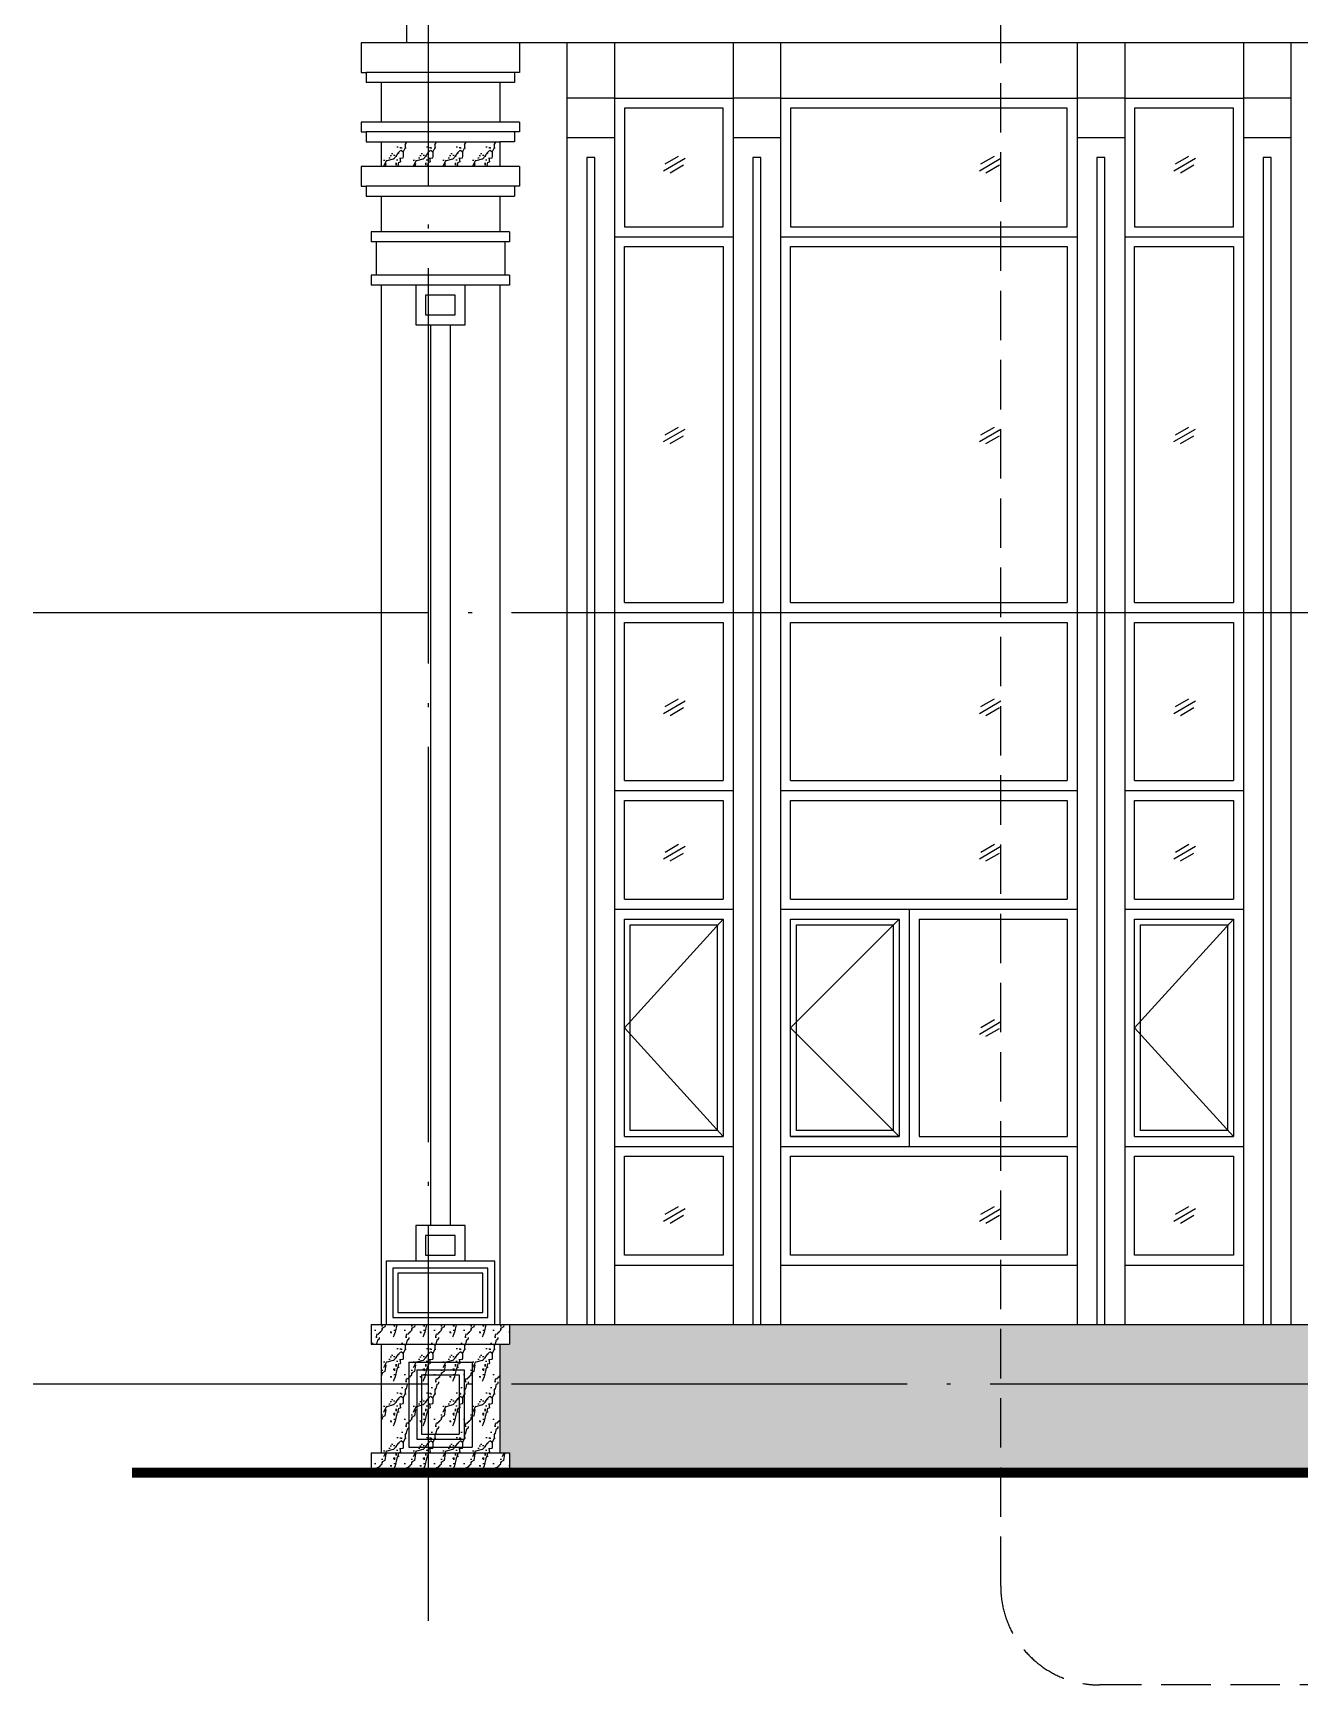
# Model space of a CAD drawing. Extents: x 44111 to 90315, y 4379 to 151689.
# Drawn here: x 53793 to 60200, y 130196 to 138549 of the extents above; entities that cross this region are included whole.
import ezdxf

# ---------------------------------------------------------------- set-up
doc = ezdxf.new("R2010")
doc.units = 0
doc.header["$LTSCALE"] = 1000
doc.header["$MEASUREMENT"] = 0
doc.linetypes.add('DASH', pattern=[0.35, 0.25, -0.1])
doc.linetypes.add('DOTE', pattern=[2.42, 2, -0.2, 0.02, -0.2])
for name, color, linetype in [('A-DOTE', 1, 'DOTE'), ('A-立面看线', 50, 'Continuous'), ('DIM_ELEV', 3, 'Continuous'), ('J-LM-外墙材料分色', 249, 'Continuous'), ('J-LM-门窗框', 157, 'Continuous'), ('J-LM-门窗洞', 35, 'Continuous'), ('填充墙体', 8, 'Continuous')]:
    doc.layers.add(name, color=color, linetype=linetype)
pattern_1 = [(41.9872125, (-591259.077, 755447.22), (299.9999956, 225.0000049), [4.804866, -1004.216925]), (68.1985905, (-591330.505, 755439.72), (149.9999999, 450.0000002), [17.30946, -1194.35262]), (60.945396, (-591334.077, 755431.15), (149.99998994, 225.0000064), [7.35402, -1536.99045]), (90, (-591330.5, 755437.58), (150, -9e-15), [2.142857, -222.85713]), (71.565051, (-591260.505, 755442.936), (3e-07, 225.0000005), [4.51754, -469.824105]), (171.469234, (-591260.505, 755442.936), (-149.9999995, 1.4e-06), [7.222767, -1509.5583]), (79.215702, (-591270.505, 755429.007), (150.00000075, 900.0000004), [15.269685, -1588.04715]), (62.1329961, (-591383.3624, 755497.5784), (599.99999271, 1125.0000044), [35.147284, -7345.78245]), (0, (-591381.2, 755530.57), (0, 225), [0, -150]), (64.9831065, (-591284.077, 755571.507), (300.00000076, 674.99999954), [23.647065, -2459.2947]), (81.4391104, (-591226.2196, 755482.5784), (299.999999483, 2024.99998723), [33.588522, -7020.0009]), (82.8749836, (-591309.077, 755502.936), (149.99999099, 1125.00000113), [17.276266, -3610.7397]), (76.75948, (-591324.077, 755455.793), (150.00000146, 674.99999948), [37.42339, -3892.0326]), (0, (-591347.46, 755455.9), (0, 225), [0, -150]), (0, (-591345.05, 755453.5), (0, 225), [0, -150]), (0, (-591328.18, 755465.54), (0, 225), [0, -150]), (0, (-591333, 755492.03), (0, 225), [0, -150]), (59.0362434, (-591315.505, 755492.221), (149.99998805, 225.00000645), [12.494896, -2611.4334]), (0, (-591309.1, 755502.52), (0, 225), [0, -150]), (0, (-591328.18, 755494.44), (0, 225), [0, -150]), (0, (-591320.95, 755508.9), (0, 225), [0, -150]), (0, (-591328.18, 755487.21), (0, 225), [0, -150]), (50.194429, (-591241.22, 755471.864), (150.0000001, 225.0000001), [5.57875, -1165.9587]), (90, (-591241.22, 755465.44), (150, -9e-15), [6.42857, -218.57142]), (43.6677801, (-591249.077, 755457.936), (450.00000034, 449.99999912), [10.862076, -2270.1738]), (90, (-591249.08, 755455.8), (150, -9e-15), [2.142857, -222.85713]), (39.805571, (-591255.505, 755450.436), (299.99999284, 225.00000885), [8.368125, -1748.93805]), (0, (-591277.57, 755465.54), (0, 225), [0, -150]), (0, (-591240.9, 755472.33), (0, 225), [0, -150]), (0, (-591240.9, 755472.33), (0, 225), [0, -150]), (29.3577535, (-591237.648, 755476.15), (449.9999991, 225.0000013), [13.112542, -1363.704435]), (0, (-591241.41, 755487.21), (0, 225), [0, -150]), (146.309932, (-591284.077, 755571.507), (-300.00000184, 224.9999961), [15.452362, -1607.0457]), (8.1301023, (-591300.505, 755541.507), (1499.99998944, 224.99999867), [15.152287, -3166.8282]), (47.8624052, (-591334.077, 755537.221), (600.000000265, 674.999999374), [20.22829, -4227.71235]), (14.6208739, (-591366.934, 755528.65), (899.99999752, 225.00000939), [33.956755, -3531.5025]), (0, (-591354.7, 755542.6), (0, 225), [0, -150]), (18.4349488, (-591306.934, 755520.078), (600.00000006, 224.9999993), [6.77631, -1416.248625]), (16.699244, (-591300.505, 755522.22), (149.999997, 1.24e-05), [3.72868, -779.294295]), (101.093723, (-591296.934, 755523.293), (-300.00000262, 1574.99998526), [18.561123, -3879.2748]), (0, (-591316.13, 755532.98), (0, 225), [0, -150]), (0, (-591300.58, 755541.93), (0, 225), [0, -150]), (0, (-591320.95, 755516.12), (0, 225), [0, -150]), (0, (-591340.23, 755564.29), (0, 225), [0, -150]), (0, (-591347.46, 755554.65), (0, 225), [0, -150]), (44.1449026, (-591309.077, 755568.293), (450.00000077, 449.99999998), [16.92194, -3536.6853]), (54.5829447, (-591320.505, 755552.221), (150.00000042, 224.99999911), [19.720626, -4121.6106]), (0, (-591308.87, 755568.44), (0, 225), [0, -150]), (0, (-591330.6, 755557.06), (0, 225), [0, -150]), (0, (-591308.87, 755568.44), (0, 225), [0, -150]), (0, (-591320.48, 755551.87), (0, 225), [0, -150]), (75.0685828, (-591285.505, 755543.65), (150, 675.0000002), [5.544348, -1158.76875]), (90, (-591284.08, 755549), (150, -9e-15), [22.5, -202.5]), (50.194429, (-591257.648, 755643.293), (150.0000001, 225.0000001), [5.57875, -1165.9587]), (0, (-591299.26, 755595.6), (0, 225), [0, -150]), (0, (-591294.44, 755593.2), (0, 225), [0, -150]), (0, (-591313.72, 755598), (0, 225), [0, -150]), (0, (-591289.62, 755624.5), (0, 225), [0, -150]), (53.1301023, (-591274.077, 755611.15), (150.00000021, 224.99999986), [10.714286, -2239.28565]), (90, (-591274.08, 755592.94), (150, -9e-15), [18.214285, -206.78571]), (0, (-591274.05, 755593.3), (0, 225), [0, -150]), (23.1985905, (-591262.648, 755641.15), (450.0000003, 225.0000001), [5.43984, -1136.926125]), (66.037511, (-591264.077, 755637.936), (150, 449.9999997), [3.51745, -735.14688]), (66.037511, (-591265.505, 755634.72), (150, 449.9999997), [3.51745, -735.14688]), (81.8698976, (-591267.648, 755619.721), (150.00000065, 1125.00000011), [15.152287, -3166.8282]), (90, (-591254.08, 755647.58), (150, -9e-15), [5.357144, -219.642855]), (0, (-591270.55, 755655.08), (0, 225), [0, -150])]

# ---------------------------------------------------------------- blocks, each defined once
blk = doc.blocks.new('玻璃填')
for p, q in [((-54.6, -31.6), (54.6, 31.6)), ((-46.7, 2.4), (21.2, 41.7)), ((-21.2, -41.7), (46.7, -2.4))]:
    blk.add_line(p, q)
blk = doc.blocks.new('1')
at = {"layer": 'DIM_ELEV', "linetype": 'DASH'}
for p, q in [((650070.7, -624733.9), (650070.7, -614968.3)), ((657432.8, -625233.9), (650570.7, -625233.9))]:
    blk.add_line(p, q, dxfattribs=at)
blk.add_arc((650570.7, -624733.9), 500, 180, 270, dxfattribs=at)

msp = doc.modelspace()

# ---------------------------------------------------------------- hatches: boundary and pattern name
at = {"layer": 'J-LM-外墙材料分色'}
h = msp.add_hatch(dxfattribs=at)
h.set_pattern_fill('大理石', color=159, scale=50)
h.set_pattern_definition(pattern_1)
h.paths.add_polyline_path([(55793.5, 137999.2), (55553.5, 137999.2), (55553.5, 137874.2), (55793.5, 137874.2)])
h.paths.add_polyline_path([(56153.5, 137999.2), (55793.5, 137999.2), (55793.5, 137874.2), (56153.5, 137874.2)])
h = msp.add_hatch(dxfattribs=at)
h.set_pattern_fill('大理石', color=159, scale=50)
h.set_pattern_definition(pattern_1)
h.paths.add_polyline_path([(56153.5, 131719.2), (56013.5, 131719.2), (56013.5, 131399.2), (55793.5, 131399.2), (55793.5, 131369.2), (56153.5, 131369.2)])
h.paths.add_polyline_path([(56203.5, 131369.2), (55793.5, 131369.2), (55793.5, 131269.2), (56203.5, 131269.2)])
h.paths.add_polyline_path([(55793.5, 131369.2), (55503.5, 131369.2), (55503.5, 131269.2), (55793.5, 131269.2)])
h.paths.add_polyline_path([(55693.5, 131719.2), (55553.5, 131719.2), (55553.5, 131369.2), (55793.5, 131369.2), (55793.5, 131399.2), (55693.5, 131399.2)])
h.paths.add_polyline_path([(55733.5, 131719.2), (55693.5, 131719.2), (55693.5, 131399.2), (55793.5, 131399.2), (55793.5, 131439.2), (55733.5, 131439.2)], flags=17)
h.paths.add_polyline_path([(55758.5, 131719.2), (55733.5, 131719.2), (55733.5, 131439.2), (55793.5, 131439.2), (55793.5, 131464.2), (55758.5, 131464.2)], flags=16)
h.paths.add_polyline_path([(55973.5, 131789.2), (55793.5, 131789.2), (55793.5, 131764.2), (55948.5, 131764.2), (55948.5, 131719.2), (55973.5, 131719.2)], flags=16)
h.paths.add_polyline_path([(56013.5, 131829.2), (55793.5, 131829.2), (55793.5, 131789.2), (55973.5, 131789.2), (55973.5, 131719.2), (56013.5, 131719.2)], flags=17)
h.paths.add_polyline_path([(55793.5, 131829.2), (55693.5, 131829.2), (55693.5, 131719.2), (55733.5, 131719.2), (55733.5, 131789.2), (55793.5, 131789.2)], flags=17)
h.paths.add_polyline_path([(55793.5, 131789.2), (55733.5, 131789.2), (55733.5, 131719.2), (55758.5, 131719.2), (55758.5, 131764.2), (55793.5, 131764.2)], flags=16)
h.paths.add_polyline_path([(55973.5, 131719.2), (55948.5, 131719.2), (55948.5, 131464.2), (55793.5, 131464.2), (55793.5, 131439.2), (55973.5, 131439.2)], flags=16)
h.paths.add_polyline_path([(56013.5, 131719.2), (55973.5, 131719.2), (55973.5, 131439.2), (55793.5, 131439.2), (55793.5, 131399.2), (56013.5, 131399.2)], flags=17)
h.paths.add_polyline_path([(55948.5, 131719.2), (55793.5, 131719.2), (55793.5, 131464.2), (55948.5, 131464.2)], flags=0)
h.paths.add_polyline_path([(55793.5, 131719.2), (55758.5, 131719.2), (55758.5, 131464.2), (55793.5, 131464.2)], flags=16)
h.paths.add_polyline_path([(55793.5, 131764.2), (55758.5, 131764.2), (55758.5, 131719.2), (55793.5, 131719.2)], flags=16)
h.paths.add_polyline_path([(55948.5, 131764.2), (55793.5, 131764.2), (55793.5, 131719.2), (55948.5, 131719.2)], flags=0)
h.paths.add_polyline_path([(56153.5, 131919.2), (55793.5, 131919.2), (55793.5, 131829.2), (56013.5, 131829.2), (56013.5, 131719.2), (56153.5, 131719.2)])
h.paths.add_polyline_path([(55793.5, 131919.2), (55553.5, 131919.2), (55553.5, 131719.2), (55693.5, 131719.2), (55693.5, 131829.2), (55793.5, 131829.2)])
h.paths.add_polyline_path([(55793.5, 132019.2), (55503.5, 132019.2), (55503.5, 131919.2), (55793.5, 131919.2)])
h.paths.add_polyline_path([(56203.5, 132019.2), (55793.5, 132019.2), (55793.5, 131919.2), (56203.5, 131919.2)])
h = msp.add_hatch(dxfattribs=at)
h.set_pattern_fill('大理石', color=159, scale=50)
h.set_pattern_definition(pattern_1)
h.paths.add_polyline_path([(58686.6, 132019.2), (56203.5, 132019.2), (56203.5, 131919.2), (56153.5, 131919.2), (56153.5, 131719.2), (58686.6, 131719.2)])
h.paths.add_polyline_path([(58686.6, 131719.2), (56153.5, 131719.2), (56153.5, 131369.2), (56203.5, 131369.2), (56203.5, 131269.2), (58686.6, 131269.2)])
h.paths.add_polyline_path([(60348.5, 131669.2), (60298.5, 131669.2), (60298.5, 131719.2), (58686.6, 131719.2), (58686.6, 131269.2), (60348.5, 131269.2)])
h.paths.add_polyline_path([(60348.5, 132019.2), (58686.6, 132019.2), (58686.6, 131719.2), (60298.5, 131719.2), (60298.5, 131819.2), (60348.5, 131819.2)])
h = msp.add_hatch(dxfattribs=at)
h.set_pattern_fill('大理石', color=159, scale=50)
h.set_pattern_definition(pattern_1)
h.paths.add_polyline_path([(55948.5, 131719.2), (55793.5, 131719.2), (55793.5, 131464.2), (55948.5, 131464.2)])
h.paths.add_polyline_path([(55948.5, 131764.2), (55793.5, 131764.2), (55793.5, 131719.2), (55948.5, 131719.2)])

# ---------------------------------------------------------------- linework, layer by layer
at = {"layer": 'A-DOTE'}
for p, q in [((55793.5, 130520.4), (55793.5, 142869.2)), ((53793.5, 135619.2), (77553.5, 135619.2)), ((53793.5, 131719.2), (77553.5, 131719.2))]:
    msp.add_line(p, q, dxfattribs=at)
at = {"layer": 'A-立面看线'}
for p, q in [((55683.5, 138499.2), (55683.5, 138599.2)), ((55453.5, 138499.2), (55453.5, 138349.2)), ((60373.2, 138499.2), (55453.5, 138499.2)), ((56253.5, 138499.2), (56253.5, 138349.2)), ((56493.5, 138499.2), (56493.5, 132019.2)), ((56733.5, 138499.2), (56733.5, 132019.2)), ((57333.5, 138499.2), (57333.5, 132019.2)), ((57573.5, 138499.2), (57573.5, 132019.2)), ((59073.5, 138499.2), (59073.5, 132019.2)), ((59313.5, 138499.2), (59313.5, 132019.2)), ((59913.5, 138499.2), (59913.5, 132019.2)), ((60153.5, 138499.2), (60153.5, 132019.2)), ((55453.5, 138349.2), (55478.5, 138349.2)), ((55478.5, 138349.2), (55478.5, 138299.2)), ((56228.5, 138349.2), (55478.5, 138349.2)), ((56228.5, 138349.2), (56228.5, 138299.2)), ((56253.5, 138349.2), (56228.5, 138349.2)), ((56153.5, 138299.2), (55478.5, 138299.2)), ((55553.5, 138299.2), (55553.5, 138099.2)), ((56153.5, 138299.2), (56153.5, 138099.2)), ((56228.5, 138299.2), (56153.5, 138299.2)), ((56733.5, 138219.2), (56493.5, 138219.2)), ((56733.5, 138219.2), (57333.5, 138219.2)), ((57573.5, 138219.2), (57333.5, 138219.2)), ((57573.5, 138219.2), (59073.5, 138219.2)), ((59313.5, 138219.2), (59073.5, 138219.2)), ((59313.5, 138219.2), (59913.5, 138219.2)), ((59313.5, 138219.2), (59913.5, 138219.2)), ((60153.5, 138219.2), (59913.5, 138219.2)), ((55453.5, 138099.2), (55453.5, 138049.2)), ((56253.5, 138099.2), (55453.5, 138099.2)), ((56253.5, 138099.2), (56253.5, 138049.2)), ((55453.5, 138049.2), (55478.5, 138049.2)), ((55478.5, 138049.2), (55478.5, 137999.2)), ((56228.5, 138049.2), (55478.5, 138049.2)), ((55478.5, 137999.2), (56153.5, 137999.2)), ((55553.5, 137999.2), (55553.5, 137874.2)), ((56153.5, 137999.2), (56153.5, 137874.2)), ((56228.5, 137999.2), (56153.5, 137999.2)), ((56228.5, 138049.2), (56228.5, 137999.2)), ((56253.5, 138049.2), (56228.5, 138049.2)), ((56733.5, 138019.2), (56493.5, 138019.2)), ((57573.5, 138019.2), (57333.5, 138019.2)), ((59313.5, 138019.2), (59073.5, 138019.2)), ((60153.5, 138019.2), (59913.5, 138019.2)), ((56633.5, 137919.2), (56593.5, 137919.2)), ((56593.5, 137919.2), (56593.5, 132018.8)), ((56633.5, 132018.8), (56633.5, 137919.2)), ((57473.5, 137919.2), (57433.5, 137919.2)), ((57433.5, 137919.2), (57433.5, 132018.8)), ((57473.5, 132018.8), (57473.5, 137919.2)), ((59213.5, 137919.2), (59173.5, 137919.2)), ((59173.5, 137919.2), (59173.5, 132018.8)), ((59213.5, 132018.8), (59213.5, 137919.2)), ((60053.5, 137919.2), (60013.5, 137919.2)), ((60013.5, 137919.2), (60013.5, 132018.8)), ((60053.5, 132018.8), (60053.5, 137919.2)), ((55453.5, 137874.2), (55453.5, 137774.2)), ((56253.5, 137874.2), (55453.5, 137874.2)), ((56253.5, 137874.2), (56253.5, 137774.2)), ((55453.5, 137774.2), (55478.5, 137774.2)), ((55478.5, 137774.2), (55478.5, 137724.2)), ((56228.5, 137774.2), (55478.5, 137774.2)), ((56228.5, 137774.2), (56228.5, 137724.2)), ((56253.5, 137774.2), (56228.5, 137774.2)), ((55478.5, 137724.2), (56228.5, 137724.2)), ((55553.5, 137724.2), (55553.5, 137544.2)), ((56153.5, 137724.2), (56153.5, 137544.2)), ((55503.5, 137544.2), (55503.5, 137494.2)), ((56203.5, 137544.2), (55503.5, 137544.2)), ((56203.5, 137494.2), (55503.5, 137494.2)), ((55528.5, 137494.2), (55528.5, 137324.2)), ((56178.5, 137494.2), (56178.5, 137324.2)), ((56203.5, 137544.2), (56203.5, 137494.2)), ((56203.5, 137324.2), (55503.5, 137324.2)), ((55503.5, 137324.2), (55503.5, 137274.2)), ((56203.5, 137324.2), (56203.5, 137274.2)), ((56203.5, 137274.2), (55503.5, 137274.2)), ((55553.5, 137274.2), (55553.5, 132019.2)), ((55728.5, 137274.2), (55728.5, 137074.2)), ((55978.5, 137074.2), (55978.5, 137274.2)), ((56153.5, 137274.2), (56153.5, 132019.2)), ((55928.5, 137224.2), (55778.5, 137224.2)), ((55778.5, 137224.2), (55778.5, 137124.2)), ((55928.5, 137124.2), (55928.5, 137224.2)), ((55728.5, 137074.2), (55978.5, 137074.2)), ((55778.5, 137124.2), (55928.5, 137124.2)), ((55803.5, 137074.2), (55803.5, 132519.2)), ((55903.5, 137074.2), (55903.5, 132519.2)), ((55978.5, 132519.2), (55728.5, 132519.2)), ((55728.5, 132519.2), (55728.5, 132339.2)), ((55978.5, 132339.2), (55978.5, 132519.2)), ((55928.5, 132469.2), (55778.5, 132469.2)), ((55778.5, 132469.2), (55778.5, 132369.2)), ((55928.5, 132369.2), (55928.5, 132469.2)), ((55578.5, 132339.2), (55578.5, 132019.2)), ((55978.5, 132339.2), (55578.5, 132339.2)), ((55778.5, 132369.2), (55928.5, 132369.2)), ((56128.5, 132339.2), (55978.5, 132339.2)), ((56128.5, 132019.2), (56128.5, 132339.2)), ((56733.5, 132319.2), (57333.5, 132319.2)), ((57573.5, 132319.2), (59073.5, 132319.2)), ((57573.5, 132319.2), (59073.5, 132319.2)), ((59313.5, 132319.2), (59913.5, 132319.2)), ((59313.5, 132319.2), (59913.5, 132319.2)), ((55613.5, 132304.2), (55613.5, 132054.2)), ((56093.5, 132304.2), (55613.5, 132304.2)), ((55638.5, 132279.2), (55638.5, 132079.2)), ((56068.5, 132279.2), (55638.5, 132279.2)), ((56068.5, 132079.2), (56068.5, 132279.2)), ((56093.5, 132054.2), (56093.5, 132304.2)), ((55638.5, 132079.2), (56068.5, 132079.2)), ((55503.5, 132019.2), (55503.5, 131919.2)), ((55503.5, 132019.2), (56203.5, 132019.2)), ((55613.5, 132054.2), (56093.5, 132054.2)), ((56203.5, 132019.2), (56203.5, 131919.2)), ((56203.5, 132019.2), (60348.5, 132019.2)), ((55503.5, 131919.2), (56203.5, 131919.2)), ((55553.5, 131919.2), (55553.5, 131369.2)), ((56153.5, 131919.2), (56153.5, 131369.2)), ((55693.5, 131829.2), (55693.5, 131399.2)), ((55693.5, 131829.2), (56013.5, 131829.2)), ((56013.5, 131829.2), (56013.5, 131399.2)), ((55733.5, 131789.2), (55733.5, 131439.2)), ((55733.5, 131789.2), (55973.5, 131789.2)), ((55758.5, 131764.2), (55758.5, 131464.2)), ((55758.5, 131764.2), (55948.5, 131764.2)), ((55948.5, 131764.2), (55948.5, 131464.2)), ((55973.5, 131789.2), (55973.5, 131439.2)), ((55693.5, 131399.2), (56013.5, 131399.2)), ((55733.5, 131439.2), (55973.5, 131439.2)), ((55758.5, 131464.2), (55948.5, 131464.2)), ((55503.5, 131369.2), (55503.5, 131269.2)), ((55503.5, 131369.2), (56203.5, 131369.2)), ((56203.5, 131369.2), (56203.5, 131269.2)), ((55503.5, 131269.2), (56203.5, 131269.2))]:
    msp.add_line(p, q, dxfattribs=at)
at = {"layer": 'A-立面看线', "const_width": 50}
msp.add_lwpolyline([(54293.5, 131269.2), (77053.5, 131269.2)], dxfattribs=at)
at = {"layer": 'J-LM-门窗框'}
for p, q in [((56733.5, 137519.2), (57333.5, 137519.2)), ((56783.5, 137569.2), (57283.5, 137569.2)), ((57573.5, 137519.2), (59073.5, 137519.2)), ((57623.5, 137569.2), (59023.5, 137569.2)), ((59313.5, 137519.2), (59913.5, 137519.2)), ((59363.5, 137569.2), (59863.5, 137569.2)), ((56783.5, 137469.2), (57283.5, 137469.2)), ((57623.5, 137469.2), (59023.5, 137469.2)), ((59363.5, 137469.2), (59863.5, 137469.2)), ((56783.5, 135669.2), (57283.5, 135669.2)), ((57623.5, 135669.2), (59023.5, 135669.2)), ((59363.5, 135669.2), (59863.5, 135669.2)), ((56733.5, 135619.2), (57333.5, 135619.2)), ((57573.5, 135619.2), (59073.5, 135619.2)), ((59313.5, 135619.2), (59913.5, 135619.2)), ((56783.5, 135569.2), (57283.5, 135569.2)), ((57623.5, 135569.2), (59023.5, 135569.2)), ((59363.5, 135569.2), (59863.5, 135569.2)), ((56783.5, 134769.2), (57283.5, 134769.2)), ((57623.5, 134769.2), (59023.5, 134769.2)), ((59363.5, 134769.2), (59863.5, 134769.2)), ((56733.5, 134719.2), (57333.5, 134719.2)), ((56783.5, 134669.2), (57283.5, 134669.2)), ((57573.5, 134719.2), (59073.5, 134719.2)), ((57623.5, 134669.2), (59023.5, 134669.2)), ((59313.5, 134719.2), (59913.5, 134719.2)), ((59363.5, 134669.2), (59863.5, 134669.2)), ((56783.5, 134169.2), (57283.5, 134169.2)), ((57623.5, 134169.2), (59023.5, 134169.2)), ((59363.5, 134169.2), (59863.5, 134169.2)), ((56733.5, 134119.2), (57333.5, 134119.2)), ((56783.5, 134069.2), (57283.5, 134069.2)), ((57573.5, 134119.2), (59073.5, 134119.2)), ((57623.5, 134069.2), (58173.5, 134069.2)), ((58223.5, 134119.2), (58223.5, 132919.2)), ((58273.5, 134069.2), (59023.5, 134069.2)), ((58273.5, 134069.2), (58273.5, 132969.2)), ((59313.5, 134119.2), (59913.5, 134119.2)), ((59363.5, 134069.2), (59863.5, 134069.2)), ((56733.5, 132919.2), (57333.5, 132919.2)), ((56783.5, 132969.2), (57283.5, 132969.2)), ((57573.5, 132919.2), (59073.5, 132919.2)), ((57623.5, 132969.2), (58173.5, 132969.2)), ((58273.5, 132969.2), (59023.5, 132969.2)), ((59313.5, 132919.2), (59913.5, 132919.2)), ((59363.5, 132969.2), (59863.5, 132969.2)), ((56783.5, 132869.2), (57283.5, 132869.2)), ((57623.5, 132869.2), (59023.5, 132869.2)), ((59363.5, 132869.2), (59863.5, 132869.2))]:
    msp.add_line(p, q, dxfattribs=at)
for points in [[(57283.5, 137569.2), (57283.5, 138169.2), (56783.5, 138169.2), (56783.5, 137569.2)], [(59023.5, 137569.2), (59023.5, 138169.2), (57623.5, 138169.2), (57623.5, 137569.2)], [(59863.5, 137569.2), (59863.5, 138169.2), (59363.5, 138169.2), (59363.5, 137569.2)], [(56783.5, 136569.2), (56783.5, 137469.2)], [(57283.5, 137469.2), (57283.5, 136569.2)], [(57623.5, 136569.2), (57623.5, 137469.2)], [(59023.5, 137469.2), (59023.5, 136569.2)], [(59363.5, 136569.2), (59363.5, 137469.2)], [(59863.5, 137469.2), (59863.5, 136569.2)], [(56783.5, 135669.2), (56783.5, 136665.7)], [(57283.5, 136665.7), (57283.5, 135669.2)], [(57623.5, 135669.2), (57623.5, 136665.7)], [(59023.5, 136665.7), (59023.5, 135669.2)], [(59363.5, 135669.2), (59363.5, 136665.7)], [(59863.5, 136665.7), (59863.5, 135669.2)], [(56783.5, 134769.2), (56783.5, 135569.2)], [(57283.5, 135569.2), (57283.5, 134769.2)], [(57623.5, 134769.2), (57623.5, 135569.2)], [(59023.5, 135569.2), (59023.5, 134769.2)], [(59363.5, 134769.2), (59363.5, 135569.2)], [(59863.5, 135569.2), (59863.5, 134769.2)], [(56783.5, 134169.2), (56783.5, 134669.2)], [(57283.5, 134669.2), (57283.5, 134169.2)], [(57623.5, 134169.2), (57623.5, 134669.2)], [(59023.5, 134669.2), (59023.5, 134169.2)], [(59363.5, 134169.2), (59363.5, 134669.2)], [(59863.5, 134669.2), (59863.5, 134169.2)], [(56783.5, 132969.2), (56783.5, 134069.2)], [(57283.5, 134069.2), (56783.5, 133519.2), (57283.5, 132969.2)], [(57283.5, 134069.2), (57283.5, 132969.2)], [(57623.5, 132969.2), (57623.5, 134069.2)], [(58173.5, 134069.2), (57623.5, 133519.2), (58173.5, 132969.2)], [(59023.5, 134069.2), (59023.5, 132969.2)], [(59363.5, 132969.2), (59363.5, 134069.2)], [(59863.5, 134069.2), (59363.5, 133519.2), (59863.5, 132969.2)], [(59863.5, 134069.2), (59863.5, 132969.2)], [(58143.5, 132999.2), (57653.5, 132999.2), (57653.5, 134039.2), (58143.5, 134039.2)], [(57283.5, 132869.2), (57283.5, 132369.2), (56783.5, 132369.2), (56783.5, 132869.2)], [(59023.5, 132869.2), (59023.5, 132369.2), (57623.5, 132369.2), (57623.5, 132869.2)], [(59863.5, 132869.2), (59863.5, 132369.2), (59363.5, 132369.2), (59363.5, 132869.2)]]:
    msp.add_lwpolyline(points, dxfattribs=at)
for points in [[(58173.5, 132969.2), (57623.5, 132969.2), (57623.5, 134069.2), (58173.5, 134069.2)], [(57253.5, 132999.2), (56813.5, 132999.2), (56813.5, 134039.2), (57253.5, 134039.2)], [(58143.5, 132999.2), (57653.5, 132999.2), (57653.5, 134039.2), (58143.5, 134039.2)], [(59833.5, 132999.2), (59393.5, 132999.2), (59393.5, 134039.2), (59833.5, 134039.2)]]:
    msp.add_lwpolyline(points, close=True, dxfattribs=at)
at = {"layer": 'J-LM-门窗洞'}
for p, q in [((56733.5, 138219.2), (56733.5, 132319.2)), ((56733.5, 138219.2), (57333.5, 138219.2)), ((57333.5, 138219.2), (57333.5, 132319.2)), ((57573.5, 138219.2), (57573.5, 132319.2)), ((57573.5, 138219.2), (59073.5, 138219.2)), ((59073.5, 138219.2), (59073.5, 132319.2)), ((59313.5, 138219.2), (59313.5, 132319.2)), ((59313.5, 138219.2), (59913.5, 138219.2)), ((59913.5, 138219.2), (59913.5, 132319.2)), ((56733.5, 132319.2), (57333.5, 132319.2)), ((57573.5, 132319.2), (59073.5, 132319.2)), ((59313.5, 132319.2), (59913.5, 132319.2))]:
    msp.add_line(p, q, dxfattribs=at)

# ---------------------------------------------------------------- block references
at = {"layer": 'DIM_ELEV'}
msp.add_blockref('1', (-591384.1, 755430.1), dxfattribs=at)
at = {"layer": '填充墙体'}
for p in [(57036.4, 137884.8), (58633.3, 137884.8), (59616.4, 137884.8), (57036.4, 136515.3), (58633.3, 136515.3), (59616.4, 136515.3), (57036.4, 135140.7), (58633.3, 135140.7), (59616.4, 135140.7), (57036.4, 134405.3), (58633.3, 134405.3), (59616.4, 134405.3), (58633.3, 133518.7), (57036.4, 132573.5), (58633.3, 132573.5), (59616.4, 132573.5)]:
    msp.add_blockref('玻璃填', p, dxfattribs=at)

doc.saveas('drawing.dxf')
